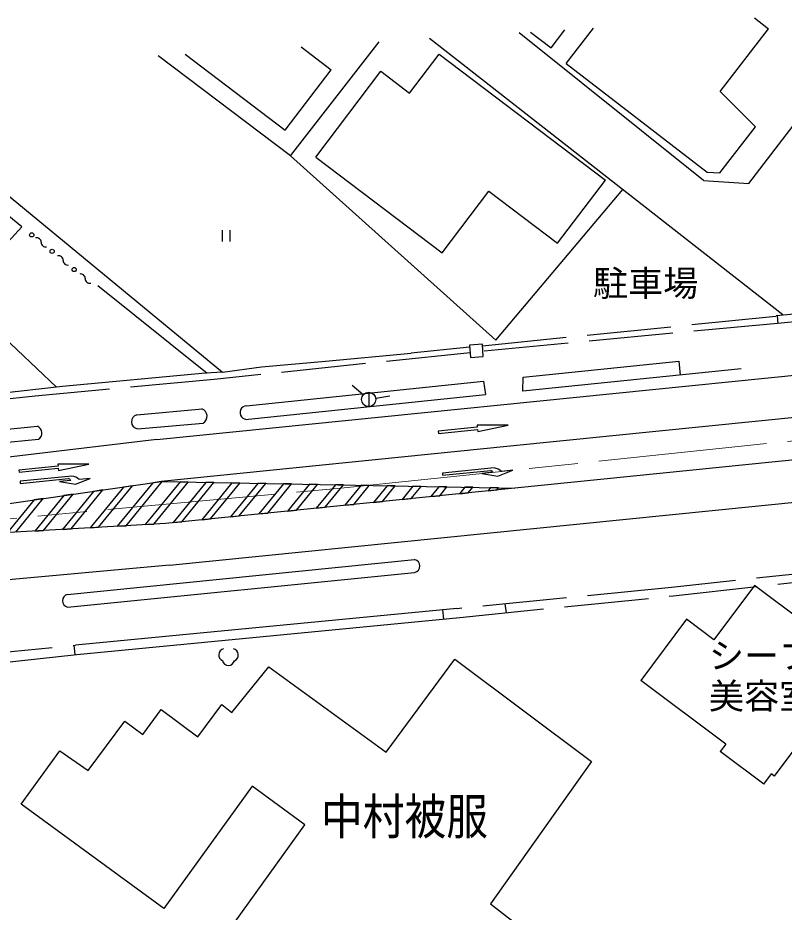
# Model space of a CAD drawing. Units: millimetres, scale not verified. Extents: x 40000 to 680000, y 20000 to 380000.
# Drawn here: x 286649 to 341243, y 249230 to 312953 of the extents above; entities that cross this region are included whole.
import ezdxf
from ezdxf.enums import TextEntityAlignment as Align

# ---------------------------------------------------------------- set-up
doc = ezdxf.new("R2010")
doc.units = ezdxf.units.MM
doc.header["$LTSCALE"] = 1000
doc.linetypes.add('CHAIN', pattern=[18.5, 12, -1.5, 3.5, -1.5])
doc.linetypes.add('DASHED', pattern=[7.5, 6, -1.5])
for name, color, linetype, lineweight in [('M-BGD', 7, 'Continuous', 25), ('M-BGD-EXST', 7, 'Continuous', 25), ('M-BMK', 2, 'CHAIN', 13), ('M-STR-STRC', 7, 'Continuous', 25)]:
    doc.layers.add(name, color=color, linetype=linetype, lineweight=lineweight)
doc.layers.add('M-BMK-HTXT', color=7, linetype='Continuous')
doc.styles.add('ＭＳ ゴシック', font='')
doc.styles.get('ＭＳ ゴシック').set_extended_font_data('MS Gothic')

msp = doc.modelspace()

# ---------------------------------------------------------------- linework, layer by layer
at = {"layer": 'M-BGD'}
for p, q in [((339125, 312953), (340125, 312183)), ((335507, 301374), (322355, 311883)), ((323169, 311935), (324634, 310813)), ((324634, 310813), (325612, 312091)), ((325720, 309708), (327656, 312221)), ((336676, 307706), (340125, 312183)), ((306075, 303122), (312384, 311247)), ((341155, 291796), (315975, 311476)), ((298572, 310366), (305692, 304944)), ((306833, 310893), (308978, 309259)), ((314558, 307599), (316660, 310371)), ((316660, 310371), (328512, 301385)), ((306075, 303122), (296643, 310243)), ((325720, 309708), (335772, 301965)), ((305692, 304944), (308978, 309259)), ((307875, 303037), (312511, 309151)), ((312511, 309151), (314558, 307599)), ((339194, 305198), (336676, 307706)), ((338736, 301148), (342961, 306690)), ((336664, 301914), (339194, 305198)), ((320692, 289991), (306075, 303122)), ((307875, 303037), (316875, 296213)), ((283965, 301918), (301228, 287711)), ((335772, 301965), (336664, 301914)), ((286937, 298069), (282909, 301334)), ((325106, 296893), (328512, 301385)), ((335507, 301374), (338736, 301148)), ((316875, 296213), (320207, 300607)), ((320207, 300607), (325106, 296893)), ((320692, 289991), (329748, 300712)), ((276318, 286572), (286937, 298069)), ((301214, 297818), (301214, 297018)), ((301748, 297818), (301748, 297018)), ((292349, 293886), (300140, 287644)), ((282454, 293216), (289398, 286635)), ((340687, 291752), (347433, 292384)), ((340741, 291712), (340786, 291179)), ((347499, 291819), (340786, 291179)), ((319743, 289704), (318827, 289633)), ((318827, 289633), (318896, 288747)), ((319812, 288819), (319743, 289704)), ((308555, 288498), (314675, 289050)), ((318896, 288747), (319812, 288819)), ((301228, 287711), (303996, 288083)), ((303996, 288083), (308555, 288498)), ((322649, 287345), (333736, 288495)), ((333736, 288495), (333837, 287493)), ((300010, 287632), (289828, 286675)), ((301228, 287711), (300010, 287632)), ((338192, 287936), (322633, 286355)), ((302945, 285316), (319830, 287074)), ((319830, 287074), (319958, 286115)), ((322633, 286355), (322649, 287345)), ((289828, 286675), (284512, 286095)), ((303073, 284358), (319958, 286115)), ((295119, 284678), (299792, 285085)), ((280398, 283127), (288053, 283850)), ((295171, 283676), (299843, 284083)), ((280451, 282201), (288106, 282924)), ((290180, 271874), (314917, 274356)), ((290180, 270956), (314917, 273438)), ((339132, 272505), (336243, 268642)), ((343577, 269180), (339132, 272505)), ((317920, 270858), (290750, 268257)), ((321341, 271190), (321435, 270560)), ((290854, 267598), (318140, 270226)), ((316913, 270761), (316969, 270113)), ((334293, 270100), (331034, 265741)), ((336243, 268642), (334293, 270100)), ((347629, 268413), (340534, 258927)), ((290639, 268246), (290711, 267584)), ((283169, 266756), (290854, 267598)), ((312896, 260635), (317790, 267252)), ((317790, 267252), (327520, 259954)), ((301900, 263462), (304520, 266704)), ((304520, 266704), (312896, 260635)), ((337094, 261209), (331034, 265741)), ((299463, 261725), (301174, 264033)), ((301174, 264033), (301900, 263462)), ((295547, 261880), (296869, 263670)), ((296869, 263670), (299463, 261725)), ((291651, 259312), (294276, 262840)), ((294276, 262840), (295547, 261880)), ((286878, 256925), (289631, 260734)), ((289631, 260734), (291651, 259312)), ((337094, 261209), (336688, 260666)), ((339789, 258346), (336688, 260666)), ((327520, 259954), (320314, 249811)), ((339789, 258346), (340335, 259075)), ((340534, 258927), (340335, 259075)), ((303332, 258210), (297044, 249489)), ((307096, 255456), (303332, 258210)), ((297044, 249489), (286878, 256925)), ((300716, 246598), (307096, 255456)), ((320314, 249811), (327796, 244073))]:
    msp.add_line(p, q, dxfattribs=at)
at = {"layer": 'M-BGD', "linetype": 'DASHED'}
for p, q in [((319752, 289588), (340741, 291712)), ((340786, 291179), (319782, 289206)), ((318838, 289482), (314675, 289050)), ((318869, 289096), (300639, 287193)), ((300639, 287193), (287869, 286006)), ((287869, 286006), (267214, 283778)), ((352699, 274472), (333210, 272365)), ((333338, 271766), (352754, 273940)), ((333210, 272365), (317941, 270854)), ((318140, 270226), (333338, 271766)), ((283114, 267494), (290750, 268257))]:
    msp.add_line(p, q, dxfattribs=at)
at = {"layer": 'M-BGD'}
for centre in [(287638, 297492), (289090, 296314), (290659, 295022)]:
    msp.add_circle(centre, 150, dxfattribs=at)
for centre, radius, start, end in [((287985, 296970), 321, 358.15105, 102.94377), ((288626, 296949), 321, 178.15105, 282.94377), ((289554, 295678), 321, 358.15105, 102.94377), ((290195, 295658), 321, 178.15105, 282.94377), ((291124, 294387), 321, 358.15105, 102.94377), ((291765, 294366), 321, 178.15105, 282.94377), ((299582, 284570), 553, 298.20216, 70.59525), ((302961, 284831), 486, 91.89729, 283.29199), ((295250, 284182), 512, 104.83229, 261.07687), ((287837, 283373), 524, 300.92035, 65.62063), ((314826, 273897), 468, 281.19376, 78.80624), ((290313, 271415), 478, 106.03381, 253.89533)]:
    msp.add_arc(centre, radius, start, end, dxfattribs=at)
at = {"layer": 'M-BGD-EXST'}
for p, q in [((311253, 286094), (310468, 286753)), ((311645, 286277), (311645, 285253)), ((312150, 285854), (313159, 286032))]:
    msp.add_line(p, q, dxfattribs=at)
msp.add_circle((311645, 285765), 512, dxfattribs=at)
for centre, radius, start, end in [((301387, 267561), 430, 100.75605, 249.2973), ((301921, 267555), 436, 290.56616, 78.96113), ((301656, 267224), 425, 188.73985, 349.61114)]:
    msp.add_arc(centre, radius, start, end, dxfattribs=at)
at = {"layer": 'M-BMK'}
for p, q in [((309649, 279437), (372473, 286016)), ((274628, 276215), (309649, 279437))]:
    msp.add_line(p, q, dxfattribs=at)
at = {"layer": 'M-STR-STRC'}
for p, q in [((296555, 282897), (355753, 288890)), ((351130, 285406), (321730, 282430)), ((319383, 283776), (316597, 283494)), ((316612, 283344), (319398, 283626)), ((319368, 283925), (319383, 283776)), ((321579, 283923), (319368, 283925)), ((319398, 283626), (319413, 283477)), ((319413, 283477), (321579, 283923)), ((316597, 283494), (316612, 283344)), ((296555, 282897), (263553, 278997)), ((321730, 282430), (296857, 279912)), ((351880, 282467), (297160, 276927)), ((289494, 281159), (289509, 281010)), ((291706, 281157), (289494, 281159)), ((289540, 280711), (291706, 281157)), ((289509, 281010), (286724, 280728)), ((286724, 280728), (286739, 280579)), ((286739, 280579), (289525, 280861)), ((289525, 280861), (289540, 280711)), ((320580, 280881), (316899, 280509)), ((316899, 280509), (316914, 280360)), ((316914, 280360), (320347, 280707)), ((320511, 280573), (319715, 280492)), ((319715, 280492), (320840, 280305)), ((320840, 280305), (321904, 280714)), ((321904, 280714), (321108, 280633)), ((260928, 274713), (296857, 279912)), ((290485, 280305), (286804, 279932)), ((286804, 279932), (286819, 279783)), ((286819, 279783), (290252, 280130)), ((290416, 279996), (289620, 279915)), ((289620, 279915), (290745, 279728)), ((290745, 279728), (291809, 280137)), ((291809, 280137), (291013, 280056)), ((293757, 276730), (296287, 279830)), ((294367, 276765), (296934, 279911)), ((298206, 279887), (295722, 276844)), ((296857, 279912), (296287, 279830)), ((296332, 276879), (298778, 279877)), ((296857, 279912), (322032, 279445)), ((300050, 279853), (297707, 276983)), ((298778, 279877), (298206, 279887)), ((298340, 277047), (300622, 279842)), ((301893, 279819), (299747, 277189)), ((300622, 279842), (300050, 279853)), ((300381, 277254), (302466, 279808)), ((303737, 279785), (301788, 277396)), ((302466, 279808), (301893, 279819)), ((302421, 277460), (304309, 279774)), ((304309, 279774), (303737, 279785)), ((305581, 279750), (303828, 277603)), ((306153, 279740), (305581, 279750)), ((292043, 279215), (289828, 276501)), ((290438, 276537), (292702, 279311)), ((294165, 279523), (291793, 276616)), ((292702, 279311), (292043, 279215)), ((292402, 276651), (294824, 279618)), ((294824, 279618), (294165, 279523)), ((297462, 273943), (352220, 279486)), ((304461, 277667), (306153, 279740)), ((307425, 279716), (305868, 277809)), ((306501, 277873), (307997, 279706)), ((307997, 279706), (307425, 279716)), ((309268, 279682), (307908, 278016)), ((308541, 278080), (309840, 279671)), ((309840, 279671), (309268, 279682)), ((311112, 279648), (309948, 278222)), ((310582, 278286), (311684, 279637)), ((311684, 279637), (311112, 279648)), ((312956, 279614), (311989, 278429)), ((312622, 278493), (313528, 279603)), ((313528, 279603), (312956, 279614)), ((314799, 279580), (314029, 278635)), ((314662, 278699), (315372, 279569)), ((315372, 279569), (314799, 279580)), ((316643, 279545), (316069, 278842)), ((317215, 279535), (316643, 279545)), ((316702, 278906), (317215, 279535)), ((318487, 279511), (318109, 279048)), ((318109, 279048), (318742, 279112)), ((319059, 279501), (318487, 279511)), ((318742, 279112), (319059, 279501)), ((320331, 279477), (320149, 279255)), ((320149, 279255), (320782, 279319)), ((320903, 279466), (320331, 279477)), ((320782, 279319), (320903, 279466)), ((287798, 278601), (285898, 276273)), ((286508, 276308), (288457, 278697)), ((288457, 278697), (287798, 278601)), ((289921, 278908), (287863, 276387)), ((288473, 276423), (290579, 279004)), ((290579, 279004), (289921, 278908)), ((311989, 278429), (312622, 278493)), ((314029, 278635), (314662, 278699)), ((316069, 278842), (316702, 278906)), ((305868, 277809), (306501, 277873)), ((307908, 278016), (308541, 278080)), ((309948, 278222), (310582, 278286)), ((299747, 277189), (300381, 277254)), ((301788, 277396), (302421, 277460)), ((303828, 277603), (304461, 277667)), ((297160, 276927), (268597, 275267)), ((291793, 276616), (292402, 276651)), ((293757, 276730), (294367, 276765)), ((295722, 276844), (296332, 276879)), ((297707, 276983), (298340, 277047)), ((287863, 276387), (288473, 276423)), ((289828, 276501), (290438, 276537)), ((297462, 273943), (266922, 271197))]:
    msp.add_line(p, q, dxfattribs=at)
for centre, radius, start, end in [((320120, 280261), 500, 38.53319, 63.02784), ((320437, 279892), 1000, 47.86612, 81.76739), ((290025, 279685), 500, 38.53319, 63.02784), ((290342, 279315), 1000, 47.86612, 81.76739)]:
    msp.add_arc(centre, radius, start, end, dxfattribs=at)

# ---------------------------------------------------------------- texts
at = {"layer": 'M-BGD-EXST', "style": 'ＭＳ ゴシック'}
msp.add_text('駐車場', height=1833, dxfattribs=at).set_placement((327625, 292574), align=Align.BOTTOM_LEFT)
at = {"layer": 'M-BGD-EXST', "style": 'ＭＳ ゴシック', "width": 0.85}
msp.add_text('中村被服', height=2566, dxfattribs=at).set_placement((308245, 253995), align=Align.BOTTOM_LEFT)
at = {"layer": 'M-BMK-HTXT', "style": 'ＭＳ ゴシック'}
for s, p in [('シープ', (335886, 266044)), ('美容室', (335886, 263165))]:
    msp.add_text(s, height=1833, dxfattribs=at).set_placement(p, align=Align.BOTTOM_LEFT)

doc.saveas('drawing.dxf')
